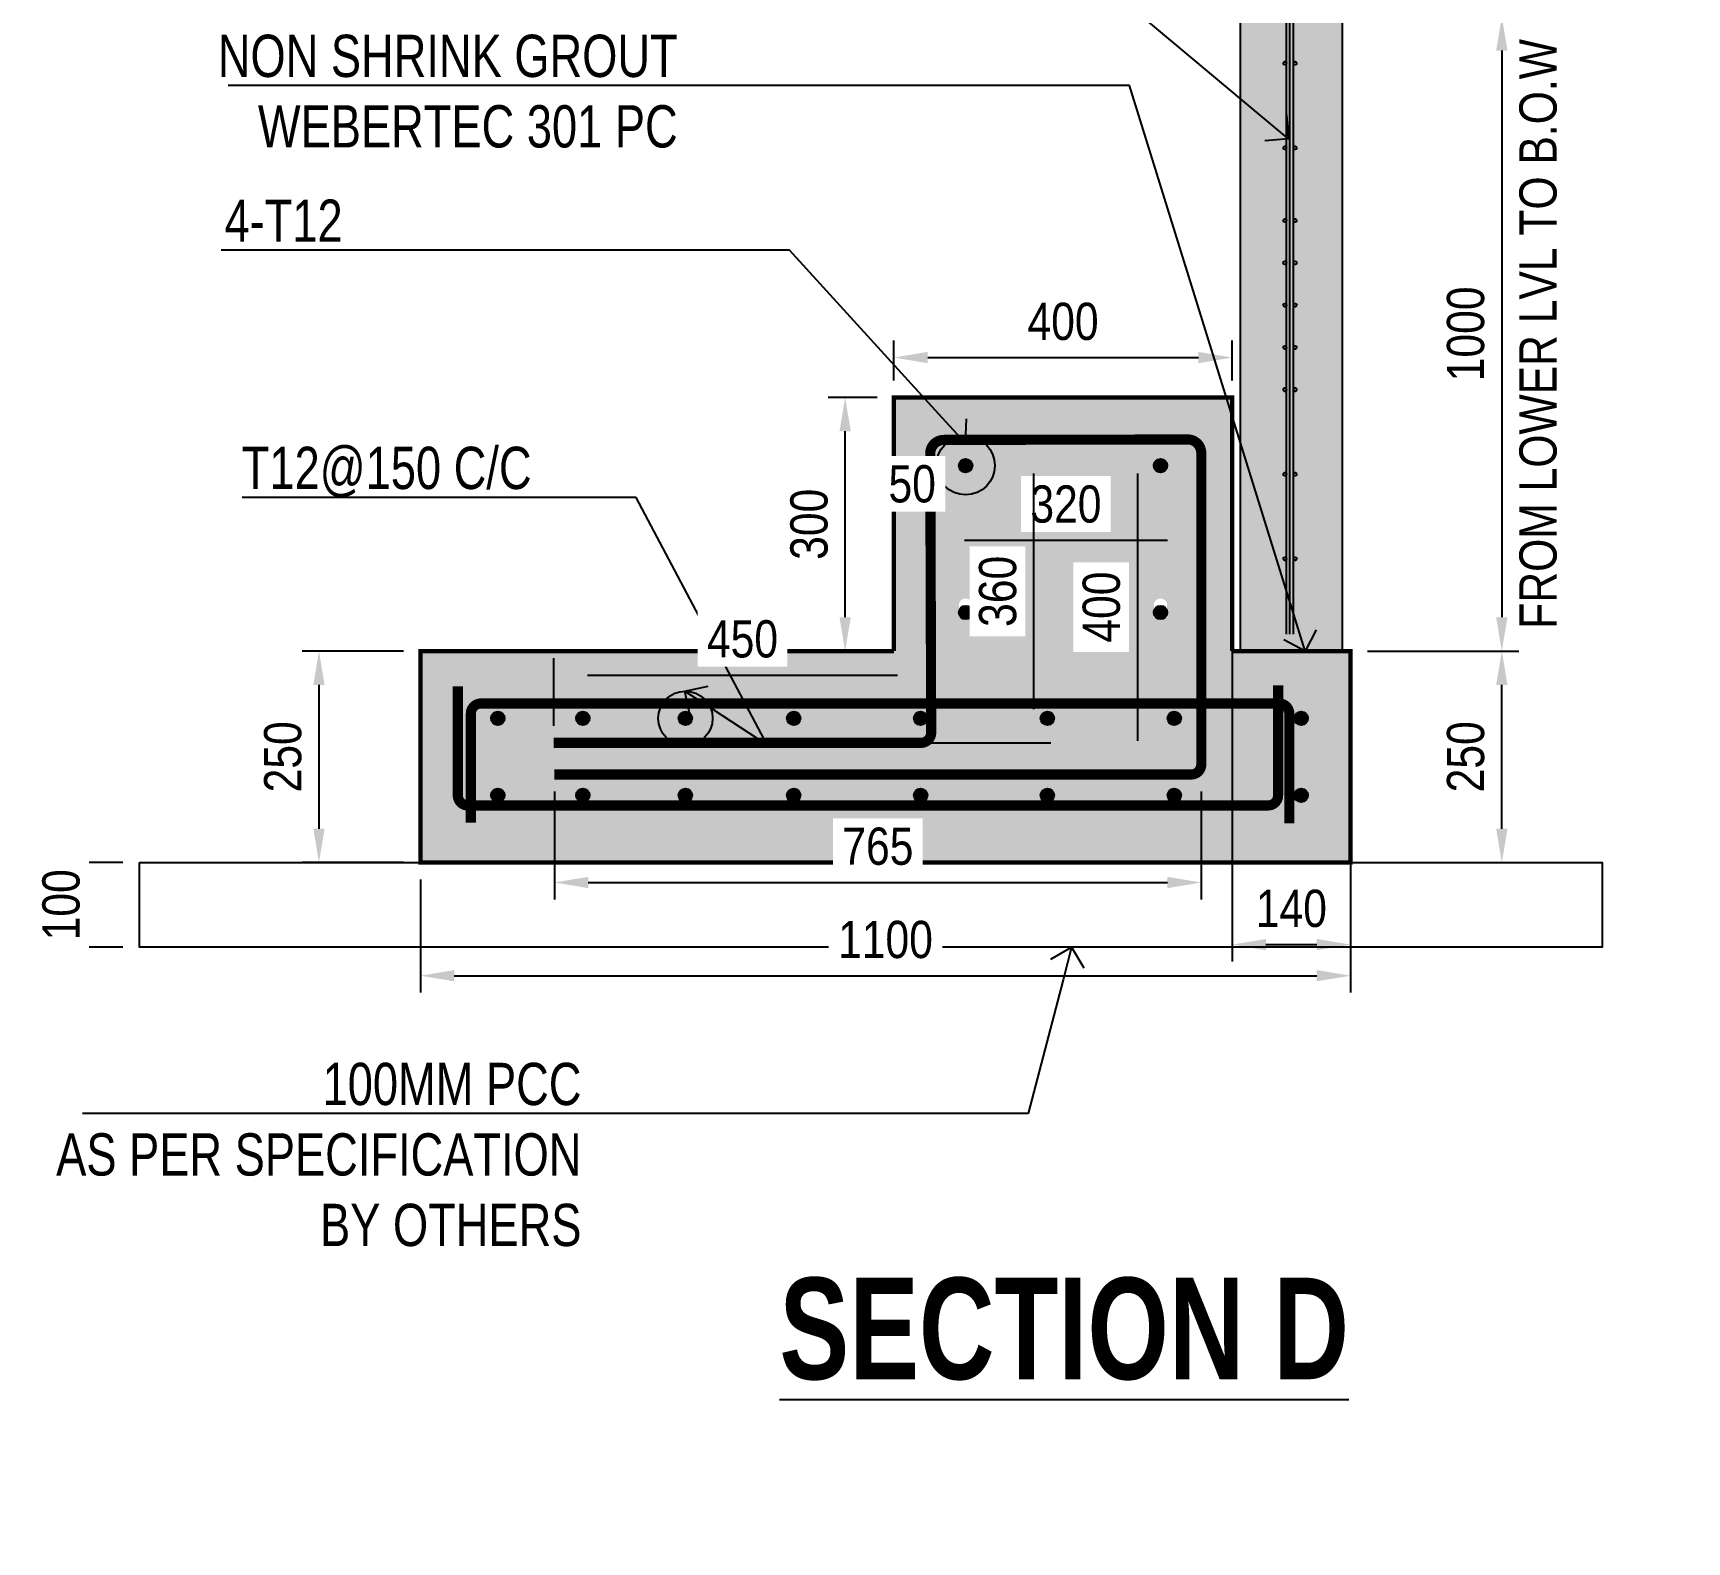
# Model space of a CAD drawing. Header units: centimetres. Extents: x -6122352 to 4157695, y -1694241 to 1947892.
# Drawn here: x 2998467 to 3000422, y -712723 to -710939 of the extents above; entities that cross this region are included whole.
import ezdxf
from ezdxf import colors
from ezdxf.entities.mleader import LeaderData, LeaderLine
from ezdxf.math import Vec2, Vec3

# ---------------------------------------------------------------- set-up
doc = ezdxf.new("R2010")
doc.units = ezdxf.units.CM
doc.header["$MEASUREMENT"] = 0
doc.header["$PDMODE"] = 66
doc.header["$PDSIZE"] = 100
doc.layers.add('00-MI-DIM', color=7, linetype='Continuous')
doc.layers.add('SECTION', color=130, linetype='Continuous')
doc.styles.add('AR_TXT_1', font='swissc.ttf')
doc.styles.add('JWC 2.5MM', font='GOTHIC.TTF', dxfattribs={"width": 0.8, "height": 2.5})
doc.styles.add('JWC STD', font='swissc.ttf', dxfattribs={"width": 0.9})
doc.dimstyles.new('JWC Swis', dxfattribs={"dimscale": 25, "dimtxt": 2.2, "dimasz": 2, "dimexe": 1, "dimexo": 1, "dimgap": 1, "dimtad": 1, "dimdec": 0, "dimzin": 0, "dimdsep": 46, "dimtxsty": 'AR_TXT_1', "dimcen": 0, "dimclrd": 1, "dimclre": 1, "dimclrt": 7, "dimadec": 0, "dimazin": 0, "dimtfac": 1, "dimtdec": 0, "dimtix": 1, "dimtofl": 0, "dimtmove": 0, "dimatfit": 3, "dimfxl": 1, "dimtfill": 1, "dimtfillclr": 256, "dimtolj": 1, "dimtzin": 0, "dimlwd": -1, "dimlwe": -1, "dimarcsym": 0})

# ---------------------------------------------------------------- blocks, each defined once
blk = doc.blocks.new('_Open90')
at = {"color": 0, "linetype": 'ByBlock', "lineweight": -2}
for p, q in [((-0.5, 0.5), (0, 0)), ((0, 0), (-1, 0)), ((0, 0), (-0.5, -0.5))]:
    blk.add_line(p, q, dxfattribs=at)
blk = doc.blocks.new('*D1794')
at = {"layer": '00-MI-DIM', "color": 1, "transparency": 16777216}
for p, q in [((3000044.6, -711669.6), (3000223.5, -711669.6)), ((3000203.5, -711879.6), (3000203.5, -711709.6)), ((3000044.6, -711919.6), (3000223.5, -711919.6))]:
    blk.add_line(p, q, dxfattribs=at)
for points in [[(3000196.8, -711709.6), (3000210.2, -711709.6), (3000203.5, -711669.6)], [(3000196.8, -711879.6), (3000210.2, -711879.6), (3000203.5, -711919.6)]]:
    blk.add_solid(points, dxfattribs=at)
at = {"layer": 'Defpoints', "color": 0, "transparency": 16777216}
for p in [(3000024.6, -711669.6), (3000203.5, -711669.6), (3000024.6, -711919.6)]:
    blk.add_point(p, dxfattribs=at)
at = {"layer": '00-MI-DIM', "color": 7, "transparency": 16777216, "insert": (3000160.9, -711794.6), "char_height": 44, "attachment_point": 5, "rotation": 90, "style": 'AR_TXT_1', "bg_fill": 3, "box_fill_scale": 1.25, "bg_fill_color": 256, "bg_fill_true_color": 13158600, "bg_fill_transparency": 0}
blk.add_mtext('\\A1;250', dxfattribs=at)
blk = doc.blocks.new('*D1800')
at = {"layer": '00-MI-DIM', "color": 1, "ltscale": 20, "transparency": 16777216}
for p, q in [((2998924.6, -711939.6), (2998924.6, -712073.5)), ((3000024.6, -711939.6), (3000024.6, -712073.5)), ((2998964.6, -712053.5), (2999984.6, -712053.5))]:
    blk.add_line(p, q, dxfattribs=at)
for points in [[(2998964.6, -712046.8), (2998964.6, -712060.1), (2998924.6, -712053.5)], [(2999984.6, -712046.8), (2999984.6, -712060.1), (3000024.6, -712053.5)]]:
    blk.add_solid(points, dxfattribs=at)
at = {"layer": 'Defpoints', "color": 0, "ltscale": 20, "transparency": 16777216}
for p in [(2998924.6, -711919.6), (3000024.6, -711919.6), (3000024.6, -712053.5)]:
    blk.add_point(p, dxfattribs=at)
at = {"layer": '00-MI-DIM', "color": 7, "ltscale": 20, "transparency": 16777216, "insert": (2999474.6, -712010.9), "char_height": 44, "attachment_point": 5, "style": 'AR_TXT_1', "bg_fill": 3, "box_fill_scale": 1.25, "bg_fill_color": 256, "bg_fill_true_color": 13158600, "bg_fill_transparency": 0}
blk.add_mtext('\\A1;1100', dxfattribs=at)
blk = doc.blocks.new('*D1806')
at = {"layer": '00-MI-DIM', "color": 1, "ltscale": 20, "transparency": 16777216}
for p, q in [((2998904.6, -711669.6), (2998784.6, -711669.6)), ((2998804.6, -711709.6), (2998804.6, -711879.6)), ((2998904.6, -711919.6), (2998784.6, -711919.6))]:
    blk.add_line(p, q, dxfattribs=at)
for points in [[(2998798, -711709.6), (2998811.3, -711709.6), (2998804.6, -711669.6)], [(2998798, -711879.6), (2998811.3, -711879.6), (2998804.6, -711919.6)]]:
    blk.add_solid(points, dxfattribs=at)
at = {"layer": 'Defpoints', "color": 0, "ltscale": 20, "transparency": 16777216}
for p in [(2998924.6, -711669.6), (2998804.6, -711919.6), (2998924.6, -711919.6)]:
    blk.add_point(p, dxfattribs=at)
at = {"layer": '00-MI-DIM', "color": 7, "ltscale": 20, "transparency": 16777216, "insert": (2998762, -711794.6), "char_height": 44, "attachment_point": 5, "rotation": 90, "style": 'AR_TXT_1', "bg_fill": 3, "box_fill_scale": 1.25, "bg_fill_color": 256, "bg_fill_true_color": 13158600, "bg_fill_transparency": 0}
blk.add_mtext('\\A1;250', dxfattribs=at)
blk = doc.blocks.new('*D1812')
at = {"layer": '00-MI-DIM', "color": 1, "ltscale": 20, "transparency": 16777216}
for p, q in [((2999884.6, -711389.6), (2999884.6, -712036.7)), ((3000024.6, -711689.6), (3000024.6, -712036.7)), ((2999924.6, -712016.7), (2999984.6, -712016.7))]:
    blk.add_line(p, q, dxfattribs=at)
for points in [[(2999924.6, -712010), (2999924.6, -712023.4), (2999884.6, -712016.7)], [(2999984.6, -712010), (2999984.6, -712023.4), (3000024.6, -712016.7)]]:
    blk.add_solid(points, dxfattribs=at)
at = {"layer": 'Defpoints', "color": 0, "ltscale": 20, "transparency": 16777216}
for p in [(2999884.6, -711369.6), (3000024.6, -711669.6), (3000024.6, -712016.7)]:
    blk.add_point(p, dxfattribs=at)
at = {"layer": '00-MI-DIM', "color": 7, "ltscale": 20, "transparency": 16777216, "insert": (2999954.6, -711974.1), "char_height": 44, "attachment_point": 5, "style": 'AR_TXT_1', "bg_fill": 3, "box_fill_scale": 1.25, "bg_fill_color": 256, "bg_fill_true_color": 13158600, "bg_fill_transparency": 0}
blk.add_mtext('\\A1;140', dxfattribs=at)
blk = doc.blocks.new('*D1824')
at = {"layer": '00-MI-DIM', "color": 1, "ltscale": 20, "transparency": 16777216}
for p, q in [((2998572.5, -711919.6), (2998522.4, -711919.6)), ((2998572.5, -712019.7), (2998522.4, -712019.7))]:
    blk.add_line(p, q, dxfattribs=at)
at = {"layer": 'Defpoints', "color": 0, "ltscale": 20, "transparency": 16777216}
for p in [(2998542.4, -711919.6), (2998592.5, -711919.6), (2998592.5, -712019.7)]:
    blk.add_point(p, dxfattribs=at)
at = {"layer": '00-MI-DIM', "color": 7, "ltscale": 20, "transparency": 16777216, "insert": (2998499.8, -711969.6), "char_height": 44, "attachment_point": 5, "rotation": 90, "style": 'AR_TXT_1', "bg_fill": 3, "box_fill_scale": 1.25, "bg_fill_color": 256, "bg_fill_true_color": 13158600, "bg_fill_transparency": 0}
blk.add_mtext('\\A1;100', dxfattribs=at)
blk = doc.blocks.new('*D1848')
at = {"layer": '00-MI-DIM', "color": 1, "ltscale": 20, "transparency": 16777216}
for p, q in [((2999083.1, -711835.5), (2999083.1, -711963.2)), ((2999848.1, -711835.5), (2999848.1, -711963.2)), ((2999123.1, -711943.2), (2999808.1, -711943.2))]:
    blk.add_line(p, q, dxfattribs=at)
for points in [[(2999123.1, -711936.6), (2999123.1, -711949.9), (2999083.1, -711943.2)], [(2999808.1, -711936.6), (2999808.1, -711949.9), (2999848.1, -711943.2)]]:
    blk.add_solid(points, dxfattribs=at)
at = {"layer": 'Defpoints', "color": 0, "ltscale": 20, "transparency": 16777216}
for p in [(2999083.1, -711815.5), (2999848.1, -711815.5), (2999848.1, -711943.2)]:
    blk.add_point(p, dxfattribs=at)
at = {"layer": '00-MI-DIM', "color": 7, "ltscale": 20, "transparency": 16777216, "insert": (2999465.6, -711900.6), "char_height": 44, "attachment_point": 5, "style": 'AR_TXT_1', "bg_fill": 3, "box_fill_scale": 1.25, "bg_fill_color": 256, "bg_fill_true_color": 13158600, "bg_fill_transparency": 0}
blk.add_mtext('\\A1;765', dxfattribs=at)
blk = doc.blocks.new('*D1854')
at = {"layer": '00-MI-DIM', "color": 1, "ltscale": 20, "transparency": 16777216}
for p, q in [((2999082.3, -711758.1), (2999082.3, -711678)), ((2999528.7, -711756.6), (2999528.7, -711678)), ((2999122.3, -711698), (2999488.7, -711698))]:
    blk.add_line(p, q, dxfattribs=at)
for points in [[(2999122.3, -711691.3), (2999122.3, -711704.6), (2999082.3, -711698)], [(2999488.7, -711691.3), (2999488.7, -711704.6), (2999528.7, -711698)]]:
    blk.add_solid(points, dxfattribs=at)
at = {"layer": 'Defpoints', "color": 0, "ltscale": 20, "transparency": 16777216}
for p in [(2999528.7, -711698), (2999082.3, -711778.1), (2999528.7, -711776.6)]:
    blk.add_point(p, dxfattribs=at)
at = {"layer": '00-MI-DIM', "color": 7, "ltscale": 20, "transparency": 16777216, "insert": (2999305.5, -711655.4), "char_height": 44, "attachment_point": 5, "style": 'AR_TXT_1', "bg_fill": 3, "box_fill_scale": 1.25, "bg_fill_color": 256, "bg_fill_true_color": 13158600, "bg_fill_transparency": 0}
blk.add_mtext('\\A1;450', dxfattribs=at)
blk = doc.blocks.new('*D1860')
at = {"layer": '00-MI-DIM', "color": 1, "ltscale": 20, "transparency": 16777216}
for p, q in [((2999758.1, -711419.4), (2999752.6, -711419.4)), ((2999772.6, -711459.4), (2999772.6, -711775.5)), ((2999758.1, -711815.5), (2999752.6, -711815.5))]:
    blk.add_line(p, q, dxfattribs=at)
for points in [[(2999766, -711459.4), (2999779.3, -711459.4), (2999772.6, -711419.4)], [(2999766, -711775.5), (2999779.3, -711775.5), (2999772.6, -711815.5)]]:
    blk.add_solid(points, dxfattribs=at)
at = {"layer": 'Defpoints', "color": 0, "ltscale": 20, "transparency": 16777216}
for p in [(2999778.1, -711419.4), (2999772.6, -711815.5), (2999778.1, -711815.5)]:
    blk.add_point(p, dxfattribs=at)
at = {"layer": '00-MI-DIM', "color": 7, "ltscale": 20, "transparency": 16777216, "insert": (2999730.1, -711617.5), "char_height": 44, "attachment_point": 5, "rotation": 90, "style": 'AR_TXT_1', "bg_fill": 3, "box_fill_scale": 1.25, "bg_fill_color": 256, "bg_fill_true_color": 13158600, "bg_fill_transparency": 0}
blk.add_mtext('\\A1;400', dxfattribs=at)
blk = doc.blocks.new('*D1866')
at = {"layer": '00-MI-DIM', "color": 1, "ltscale": 20, "transparency": 16777216}
for p, q in [((2999567.9, -711538.5), (2999808.1, -711538.5)), ((2999527.9, -711556.6), (2999527.9, -711558.5)), ((2999848.1, -711556.6), (2999848.1, -711558.5))]:
    blk.add_line(p, q, dxfattribs=at)
for points in [[(2999567.9, -711531.9), (2999567.9, -711545.2), (2999527.9, -711538.5)], [(2999808.1, -711531.9), (2999808.1, -711545.2), (2999848.1, -711538.5)]]:
    blk.add_solid(points, dxfattribs=at)
at = {"layer": 'Defpoints', "color": 0, "ltscale": 20, "transparency": 16777216}
for p in [(2999527.9, -711536.6), (2999848.1, -711536.6), (2999848.1, -711538.5)]:
    blk.add_point(p, dxfattribs=at)
at = {"layer": '00-MI-DIM', "color": 7, "ltscale": 20, "transparency": 16777216, "insert": (2999688, -711495.9), "char_height": 44, "attachment_point": 5, "style": 'AR_TXT_1', "bg_fill": 3, "box_fill_scale": 1.25, "bg_fill_color": 256, "bg_fill_true_color": 13158600, "bg_fill_transparency": 0}
blk.add_mtext('\\A1;320', dxfattribs=at)
blk = doc.blocks.new('*D1872')
at = {"layer": '00-MI-DIM', "color": 1, "ltscale": 20, "transparency": 16777216}
for p, q in [((2999605.9, -711419.7), (2999670.1, -711419.7)), ((2999650.1, -711738.1), (2999650.1, -711459.7)), ((2999499.3, -711778.1), (2999670.1, -711778.1))]:
    blk.add_line(p, q, dxfattribs=at)
for points in [[(2999643.4, -711459.7), (2999656.8, -711459.7), (2999650.1, -711419.7)], [(2999643.4, -711738.1), (2999656.8, -711738.1), (2999650.1, -711778.1)]]:
    blk.add_solid(points, dxfattribs=at)
at = {"layer": 'Defpoints', "color": 0, "ltscale": 20, "transparency": 16777216}
for p in [(2999585.9, -711419.7), (2999650.1, -711419.7), (2999479.3, -711778.1)]:
    blk.add_point(p, dxfattribs=at)
at = {"layer": '00-MI-DIM', "color": 7, "ltscale": 20, "transparency": 16777216, "insert": (2999607.5, -711598.9), "char_height": 44, "attachment_point": 5, "rotation": 90, "style": 'AR_TXT_1', "bg_fill": 3, "box_fill_scale": 1.25, "bg_fill_color": 256, "bg_fill_true_color": 13158600, "bg_fill_transparency": 0}
blk.add_mtext('\\A1;360', dxfattribs=at)
blk = doc.blocks.new('*D1716')
at = {"layer": '00-MI-DIM', "color": 1, "ltscale": 20, "transparency": 16777216}
for p, q in [((2999484.6, -711530.4), (2999484.6, -711534.5)), ((2999527.8, -711530.3), (2999527.8, -711534.5))]:
    blk.add_line(p, q, dxfattribs=at)
at = {"layer": 'Defpoints', "color": 0, "ltscale": 20, "transparency": 16777216}
blk.add_point((2999527.8, -711514.5), dxfattribs=at)
at = {"layer": '00-MI-DIM', "color": 7, "ltscale": 20, "transparency": 16777216, "insert": (2999506.2, -711472), "char_height": 44, "attachment_point": 5, "style": 'AR_TXT_1', "bg_fill": 3, "box_fill_scale": 1.25, "bg_fill_color": 256, "bg_fill_true_color": 13158600, "bg_fill_transparency": 0}
blk.add_mtext('\\A1;50', dxfattribs=at)
at = {"layer": 'Defpoints', "color": 0, "ltscale": 20, "transparency": 16777216}
for p in [(2999484.6, -711510.4), (2999527.8, -711510.3)]:
    blk.add_point(p, dxfattribs=at)
blk = doc.blocks.new('*D1728')
at = {"layer": '00-MI-DIM', "color": 1, "ltscale": 20, "transparency": 16777216}
for p, q in [((2999464.6, -711369.6), (2999406.9, -711369.6)), ((2999426.9, -711629.6), (2999426.9, -711409.6)), ((2999464.6, -711669.6), (2999406.9, -711669.6))]:
    blk.add_line(p, q, dxfattribs=at)
for points in [[(2999420.2, -711409.6), (2999433.6, -711409.6), (2999426.9, -711369.6)], [(2999420.2, -711629.6), (2999433.6, -711629.6), (2999426.9, -711669.6)]]:
    blk.add_solid(points, dxfattribs=at)
at = {"layer": 'Defpoints', "color": 0, "ltscale": 20, "transparency": 16777216}
for p in [(2999426.9, -711369.6), (2999484.6, -711369.6), (2999484.6, -711669.6)]:
    blk.add_point(p, dxfattribs=at)
at = {"layer": '00-MI-DIM', "color": 7, "ltscale": 20, "transparency": 16777216, "insert": (2999384.4, -711519.6), "char_height": 44, "attachment_point": 5, "rotation": 90, "style": 'AR_TXT_1', "bg_fill": 3, "box_fill_scale": 1.25, "bg_fill_color": 256, "bg_fill_true_color": 13158600, "bg_fill_transparency": 0}
blk.add_mtext('\\A1;300', dxfattribs=at)
blk = doc.blocks.new('*D1734')
at = {"layer": '00-MI-DIM', "color": 1, "ltscale": 20, "transparency": 16777216}
for p, q in [((2999484.6, -711349.6), (2999484.6, -711302.4)), ((2999884.6, -711349.6), (2999884.6, -711302.4)), ((2999524.6, -711322.4), (2999844.6, -711322.4))]:
    blk.add_line(p, q, dxfattribs=at)
for points in [[(2999524.6, -711315.7), (2999524.6, -711329.1), (2999484.6, -711322.4)], [(2999844.6, -711315.7), (2999844.6, -711329.1), (2999884.6, -711322.4)]]:
    blk.add_solid(points, dxfattribs=at)
at = {"layer": 'Defpoints', "color": 0, "ltscale": 20, "transparency": 16777216}
for p in [(2999884.6, -711322.4), (2999484.6, -711369.6), (2999884.6, -711369.6)]:
    blk.add_point(p, dxfattribs=at)
at = {"layer": '00-MI-DIM', "color": 7, "ltscale": 20, "transparency": 16777216, "insert": (2999684.6, -711279.9), "char_height": 44, "attachment_point": 5, "style": 'AR_TXT_1', "bg_fill": 3, "box_fill_scale": 1.25, "bg_fill_color": 256, "bg_fill_true_color": 13158600, "bg_fill_transparency": 0}
blk.add_mtext('\\A1;400', dxfattribs=at)
blk = doc.blocks.new('*D1656')
at = {"layer": '00-MI-DIM', "color": 1, "ltscale": 20, "transparency": 16777216}
for p, q in [((3000377.5, -710919.3), (3000183.5, -710919.3)), ((3000203.5, -710959.3), (3000203.5, -711629.6)), ((3000044.6, -711669.6), (3000223.5, -711669.6))]:
    blk.add_line(p, q, dxfattribs=at)
for points in [[(3000196.8, -710959.3), (3000210.2, -710959.3), (3000203.5, -710919.3)], [(3000196.8, -711629.6), (3000210.2, -711629.6), (3000203.5, -711669.6)]]:
    blk.add_solid(points, dxfattribs=at)
at = {"layer": 'Defpoints', "color": 0, "ltscale": 20, "transparency": 16777216}
for p in [(3000397.5, -710919.3), (3000024.6, -711669.6), (3000203.5, -711669.6)]:
    blk.add_point(p, dxfattribs=at)
at = {"layer": '00-MI-DIM', "color": 7, "ltscale": 20, "transparency": 16777216, "insert": (3000160.9, -711294.4), "char_height": 44, "attachment_point": 5, "rotation": 90, "style": 'AR_TXT_1', "bg_fill": 3, "box_fill_scale": 1.25, "bg_fill_color": 256, "bg_fill_true_color": 13158600, "bg_fill_transparency": 0}
blk.add_mtext('\\A1;1000', dxfattribs=at)
at = {"layer": '00-MI-DIM', "color": 7, "ltscale": 20, "transparency": 16777216, "insert": (3000246.6, -711294.4), "char_height": 44, "attachment_point": 5, "rotation": 90, "style": 'AR_TXT_1', "bg_fill": 3, "box_fill_scale": 1.25, "bg_fill_color": 256, "bg_fill_true_color": 13158600, "bg_fill_transparency": 0}
blk.add_mtext('\\A1;FROM LOWER LVL TO B.O.W', dxfattribs=at)

msp = doc.modelspace()

# ---------------------------------------------------------------- hatches: boundary and pattern name
at = {"ltscale": 20}
h = msp.add_hatch(dxfattribs=at)
h.set_pattern_fill('AR-CONC', color=0, scale=10)
h.set_pattern_definition([(50, (-6611461.967, -3539665.456), (71.72601826, -6.2752135), [7.5, -82.5]), (355, (-6611461.97, -3539665.46), (-13.87513336, 75.21921337), [6, -66]), (100.45144446, (-6611455.99, -3539665.98), (57.85088467, 68.9439991), [6.3740192, -70.1142112]), (46.1842, (-6611461.97, -3539645.46), (106.7241331, -16.5519281), [11.25, -123.75]), (96.6356355, (-6611453.07, -3539646.84), (93.4661946, 97.4118601), [9.5610342, -105.171376]), (351.184164, (-6611461.97, -3539645.46), (93.4661945, 97.41186), [9, -99.0000001]), (21, (-6611451.967, -3539650.456), (59.6907052, -40.26188907), [7.5, -82.5]), (326, (-6611451.97, -3539650.46), (24.3315332, 72.5150045), [6, -66]), (71.45144474, (-6611446.99, -3539653.81), (84.02223767, 32.2531153), [6.374019, -70.1142112]), (37.5, (-6611461.967, -3539665.456), (1.21598553, 33.28938538), [0, -65.2, 0, -67, 0, -66.25]), (7.5, (-6611461.967, -3539665.456), (26.30695374, 39.44117119), [0, -38.2, 0, -63.7, 0, -25.25]), (327.5, (-6611484.267, -3539665.456), (53.38224362, -2.25548717), [0, -25, 0, -78, 0, -103.5]), (317.5, (-6611494.267, -3539665.456), (58.31861693, 10.01049823), [0, -32.5, 0, -51.8, 0, -73.5])])
h.paths.add_polyline_path([(3000014.57521, -710063.56284), (2999894.57521, -710063.56284), (2999894.57521, -711883.56284), (3000014.57521, -711883.56284)])
h.paths.add_polyline_path([(2999974.57521, -710163.56284), (2999974.57521, -710563.56284), (2999934.57521, -710563.56284), (2999934.57521, -710163.56284)], flags=16)
at = {"layer": 'SECTION', "ltscale": 20, "transparency": 33554592}
h = msp.add_hatch(dxfattribs=at)
h.set_pattern_fill('AR-CONC', color=8, scale=3)
h.set_pattern_definition([(50, (-6609729.118, -3539451.456), (21.517805478, -1.88256405), [2.25, -24.75]), (355, (-6609729.118, -3539451.456), (-4.16254001, 22.56576401), [1.8, -19.8]), (100.45144446, (-6609727.325, -3539451.613), (17.3552654, 20.68319973), [1.91220576, -21.03426336]), (46.1842, (-6609729.118, -3539445.456), (32.01723992, -4.965578424), [3.375, -37.125]), (96.6356355, (-6609726.45, -3539445.87), (28.03985837, 29.22355802), [2.86831026, -31.5514128]), (351.184164, (-6609729.118, -3539445.456), (28.03985835, 29.22355801), [2.7, -29.70000003]), (21, (-6609726.118, -3539446.956), (17.907211564, -12.07856672), [2.25, -24.75]), (326, (-6609726.118, -3539446.956), (7.29945996, 21.75450135), [1.8, -19.8]), (71.45144474, (-6609724.626, -3539447.963), (25.2066713, 9.675934584), [1.9122057, -21.03426336]), (37.5, (-6609729.118, -3539451.4564), (0.3647956595, 9.986815615), [0, -19.56, 0, -20.1, 0, -19.875]), (7.5, (-6609729.118, -3539451.456), (7.892086123, 11.832351356), [0, -11.46, 0, -19.11, 0, -7.575]), (327.5, (-6609735.808, -3539451.4564), (16.014673085, -0.676646152), [0, -7.5, 0, -23.4, 0, -31.05]), (317.5, (-6609738.808, -3539451.456), (17.49558508, 3.00314947), [0, -9.75, 0, -15.54, 0, -22.05])])
h.paths.add_polyline_path([(2999528.717, -711431.26534), (2999528.717, -711669.56284), (2999848.06263, -711669.56284), (2999848.06263, -711431.26534)], flags=17)
h.paths.add_polyline_path([(2999561.36928, -711450.18991, -1), (2999577.36928, -711450.18991, -1)], flags=16)
h.paths.add_polyline_path([(2999791.84162, -711450.18991, -1), (2999807.84162, -711450.18991, -1)], flags=16)
h.paths.add_polyline_path([(2999577.36928, -711615.31634, -1), (2999561.36928, -711615.31634, -1)], flags=16)
h.paths.add_polyline_path([(2999807.84162, -711615.31634, -1), (2999791.84162, -711615.31634, -1)], flags=16)
h.paths.add_polyline_path([(2999528.717, -711669.56284), (2999528.717, -711731.52116), (2999848.06263, -711731.52116), (2999848.06263, -711669.56284)], flags=17)
h.paths.add_polyline_path([(2998984.30018, -711731.52116), (2998984.30018, -711857.60453), (2999952.15764, -711857.60453), (2999952.15764, -711731.52116)], flags=17)
h.paths.add_polyline_path([(2999508.12701, -711749.03783, -1), (2999524.12701, -711749.03783, -1)], flags=16)
h.paths.add_polyline_path([(2999658.12701, -711749.03783, -1), (2999674.12701, -711749.03783, -1)], flags=16)
h.paths.add_polyline_path([(2999524.12701, -711840.08786, -1), (2999508.12701, -711840.08786, -1)], flags=16)
h.paths.add_polyline_path([(2999674.12701, -711840.08786, -1), (2999658.12701, -711840.08786, -1)], flags=16)
h.paths.add_polyline_path([(2999358.12701, -711749.03783, -1), (2999374.12701, -711749.03783, -1)], flags=16)
h.paths.add_polyline_path([(2999824.12701, -711749.03783, -1), (2999808.12701, -711749.03783, -1)], flags=16)
h.paths.add_polyline_path([(2999374.12701, -711840.08786, -1), (2999358.12701, -711840.08786, -1)], flags=16)
h.paths.add_polyline_path([(2999824.12701, -711840.08786, -1), (2999808.12701, -711840.08786, -1)], flags=16)
h.paths.add_polyline_path([(2999229.99038, -711749.03783, -1), (2999245.99038, -711749.03783, -1)], flags=16)
h.paths.add_polyline_path([(2999245.99038, -711840.08786, -1), (2999229.99038, -711840.08786, -1)], flags=16)
h.paths.add_polyline_path([(2999108.66754, -711749.03783, -1), (2999124.66754, -711749.03783, -1)], flags=16)
h.paths.add_polyline_path([(2999108.66754, -711840.08786, -1), (2999124.66754, -711840.08786, -1)], flags=16)
h.paths.add_polyline_path([(2999008.12701, -711749.03783, -1), (2999024.12701, -711749.03783, -1)], flags=16)
h.paths.add_polyline_path([(2999008.12701, -711840.08786, -1), (2999024.12701, -711840.08786, -1)], flags=16)
h.paths.add_polyline_path([(2999528.717, -711731.52116), (2999528.717, -711669.56284), (2999484.60545, -711669.56284), (2998924.60545, -711669.56284), (2998924.60545, -711919.56284), (3000024.60545, -711919.56284), (3000024.60545, -711669.56284), (2999848.06263, -711669.56284), (2999848.06263, -711731.52116), (2999952.15764, -711731.52116), (2999952.15764, -711857.60453), (2998984.30018, -711857.60453), (2998984.30018, -711731.52116)])
h.paths.add_polyline_path([(2999974.12701, -711749.03783, -1), (2999958.12701, -711749.03783, -1)], flags=16)
h.paths.add_polyline_path([(2999974.12701, -711840.08786, -1), (2999958.12701, -711840.08786, -1)], flags=16)
h.paths.add_polyline_path([(2999848.06263, -711431.26534), (2999848.06263, -711669.56284), (2999884.60545, -711669.56284), (2999884.60545, -711369.56284), (2999484.60545, -711369.56284), (2999484.60545, -711669.56284), (2999528.717, -711669.56284), (2999528.717, -711431.26534)])
at = {"layer": 'SECTION'}
h = msp.add_hatch(color=2, dxfattribs=at)
h.dxf.hatch_style = 1
h.paths.add_polyline_path([(2999561.36928, -711450.18991, 1), (2999577.36928, -711450.18991, 1)])
h = msp.add_hatch(color=2, dxfattribs=at)
h.dxf.hatch_style = 1
h.paths.add_polyline_path([(2999791.84162, -711450.18991, 1), (2999807.84162, -711450.18991, 1)])
h = msp.add_hatch(color=2, dxfattribs=at)
h.dxf.hatch_style = 1
h.paths.add_polyline_path([(2999561.36928, -711623.97288, 1), (2999577.36928, -711623.97288, 1)])
h = msp.add_hatch(color=2, dxfattribs=at)
h.dxf.hatch_style = 1
h.paths.add_polyline_path([(2999791.84162, -711623.97288, 1), (2999807.84162, -711623.97288, 1)])
h = msp.add_hatch(color=2, dxfattribs=at)
h.dxf.hatch_style = 1
h.paths.add_polyline_path([(2999008.12701, -711749.03783, 1), (2999024.12701, -711749.03783, 1)])
h = msp.add_hatch(color=2, dxfattribs=at)
h.dxf.hatch_style = 1
h.paths.add_polyline_path([(2999108.66754, -711749.03783, 1), (2999124.66754, -711749.03783, 1)])
h = msp.add_hatch(color=2, dxfattribs=at)
h.dxf.hatch_style = 1
h.paths.add_polyline_path([(2999229.99038, -711749.03783, 1), (2999245.99038, -711749.03783, 1)])
h = msp.add_hatch(color=2, dxfattribs=at)
h.dxf.hatch_style = 1
h.paths.add_polyline_path([(2999358.12701, -711749.03783, 1), (2999374.12701, -711749.03783, 1)])
h = msp.add_hatch(color=2, dxfattribs=at)
h.dxf.hatch_style = 1
h.paths.add_polyline_path([(2999508.12701, -711749.03783, 1), (2999524.12701, -711749.03783, 1)])
h = msp.add_hatch(color=2, dxfattribs=at)
h.dxf.hatch_style = 1
h.paths.add_polyline_path([(2999658.12701, -711749.03783, 1), (2999674.12701, -711749.03783, 1)])
h = msp.add_hatch(color=2, dxfattribs=at)
h.dxf.hatch_style = 1
h.paths.add_polyline_path([(2999808.12701, -711749.03783, 1), (2999824.12701, -711749.03783, 1)])
h = msp.add_hatch(color=2, dxfattribs=at)
h.dxf.hatch_style = 1
h.paths.add_polyline_path([(2999958.12701, -711749.03783, 1), (2999974.12701, -711749.03783, 1)])
h = msp.add_hatch(color=2, dxfattribs=at)
h.dxf.hatch_style = 1
h.paths.add_polyline_path([(2999024.12701, -711840.08786, 1), (2999008.12701, -711840.08786, 1)])
h = msp.add_hatch(color=2, dxfattribs=at)
h.dxf.hatch_style = 1
h.paths.add_polyline_path([(2999124.66754, -711840.08786, 1), (2999108.66754, -711840.08786, 1)])
h = msp.add_hatch(color=2, dxfattribs=at)
h.dxf.hatch_style = 1
h.paths.add_polyline_path([(2999245.99038, -711840.08786, 1), (2999229.99038, -711840.08786, 1)])
h = msp.add_hatch(color=2, dxfattribs=at)
h.dxf.hatch_style = 1
h.paths.add_polyline_path([(2999374.12701, -711840.08786, 1), (2999358.12701, -711840.08786, 1)])
h = msp.add_hatch(color=2, dxfattribs=at)
h.dxf.hatch_style = 1
h.paths.add_polyline_path([(2999524.12701, -711840.08786, 1), (2999508.12701, -711840.08786, 1)])
h = msp.add_hatch(color=2, dxfattribs=at)
h.dxf.hatch_style = 1
h.paths.add_polyline_path([(2999674.12701, -711840.08786, 1), (2999658.12701, -711840.08786, 1)])
h = msp.add_hatch(color=2, dxfattribs=at)
h.dxf.hatch_style = 1
h.paths.add_polyline_path([(2999824.12701, -711840.08786, 1), (2999808.12701, -711840.08786, 1)])
h = msp.add_hatch(color=2, dxfattribs=at)
h.dxf.hatch_style = 1
h.paths.add_polyline_path([(2999974.12701, -711840.08786, 1), (2999958.12701, -711840.08786, 1)])

# ---------------------------------------------------------------- linework, layer by layer
at = {"color": 11, "ltscale": 20, "true_color": 0xf27172}
for points in [[(2999948.96948, -711649.56284), (2999948.96948, -710563.56284)], [(2999948.96948, -711649.56284), (2999948.96948, -710563.56284)], [(2999952.96948, -711649.56284), (2999952.96948, -710563.56284)], [(2999952.96948, -711649.56284), (2999952.96948, -710563.56284)], [(2999956.96948, -711649.56284), (2999956.96948, -710563.56284)], [(2999956.96948, -711649.56284), (2999956.96948, -710563.56284)]]:
    msp.add_lwpolyline(points, dxfattribs=at)
at = {"color": 5, "ltscale": 20, "const_width": 12}
msp.add_lwpolyline([(2999082.33624, -711778.07135), (2999516.67644, -711778.07135, 0.4152021936), (2999528.67637, -711766.03086), (2999527.56225, -711435.84464, -0.4146966643), (2999543.53455, -711419.79068), (2999832.03503, -711419.29299, -0.4147189189), (2999848.06263, -711435.29296), (2999848.06263, -711803.54402, -0.4142135624), (2999836.06263, -711815.54402), (2999083.09005, -711815.54402)], format="xyb", dxfattribs=at)
at = {"color": 6, "ltscale": 20, "true_color": 0xeb00eb, "const_width": 12}
for points in [[(2998968.83849, -711711.10057), (2998968.83849, -711840.15089, 0.4142135624), (2998980.83849, -711852.15089), (2999926.93534, -711852.15089, 0.4142135624), (2999938.93534, -711840.15089), (2999938.93534, -711710.24533)], [(2998984.30018, -711872.57148), (2998984.30018, -711743.52116, -0.4142135624), (2998996.30018, -711731.52116), (2999940.15764, -711731.52116, -0.4142135624), (2999952.15764, -711743.52116), (2999952.15764, -711873.42671)]]:
    msp.add_lwpolyline(points, format="xyb", dxfattribs=at)
at = {"ltscale": 20}
msp.add_lwpolyline([(2998592.49952, -711919.56284), (3000322.03746, -711919.56284), (3000322.03746, -712019.68402), (2998592.49952, -712019.68402)], close=True, dxfattribs=at)
at = {"color": 11, "ltscale": 20, "true_color": 0xf27172}
for centre in [(2999946.96948, -710974.40465), (2999958.96948, -710974.40465), (2999946.96948, -711074.40465), (2999958.96948, -711074.40465), (2999946.96948, -711160.40465), (2999958.96948, -711160.40465), (2999946.96948, -711210.40465), (2999958.96948, -711210.40465), (2999946.96948, -711260.40465), (2999958.96948, -711260.40465), (2999946.96948, -711310.40465), (2999958.96948, -711310.40465), (2999946.96948, -711360.40465), (2999958.96948, -711360.40465), (2999946.96948, -711460.40465), (2999958.96948, -711460.40465), (2999946.96948, -711560.40465), (2999958.96948, -711560.40465)]:
    msp.add_circle(centre, 2, dxfattribs=at)
at = {"layer": 'SECTION', "color": 0, "ltscale": 20}
msp.add_lwpolyline([(2999894.57521, -710063.56284), (3000014.57521, -710063.56284), (3000014.57521, -711669.56284), (2999894.57521, -711669.56284)], close=True, dxfattribs=at)
at = {"layer": 'SECTION', "color": 38, "true_color": 0x612b05, "const_width": 5}
for points in [[(2999484.60545, -711669.56284), (2999484.60545, -711369.56284), (2999884.60545, -711369.56284), (2999884.60545, -711669.56284)], [(2999884.60545, -711669.56284), (3000024.60545, -711669.56284), (3000024.60545, -711919.56284), (2998924.60545, -711919.56284), (2998924.60545, -711669.56284), (2999484.60545, -711669.56284)]]:
    msp.add_lwpolyline(points, dxfattribs=at)
at = {"layer": 'SECTION', "color": 6, "ltscale": 20}
for centre, radius in [((2999569.36928, -711450.18991), 34.66339), ((2999237.99038, -711749.03783), 32.11171)]:
    msp.add_circle(centre, radius, dxfattribs=at)
at = {"layer": 'SECTION'}
for centre in [(2999569.36928, -711450.18991), (2999799.84162, -711450.18991), (2999569.36928, -711623.97288), (2999799.84162, -711623.97288), (2999016.12701, -711749.03783), (2999116.66754, -711749.03783), (2999237.99038, -711749.03783), (2999366.12701, -711749.03783), (2999516.12701, -711749.03783), (2999666.12701, -711749.03783), (2999816.12701, -711749.03783), (2999966.12701, -711749.03783), (2999016.12701, -711840.08786), (2999116.66754, -711840.08786), (2999237.99038, -711840.08786), (2999366.12701, -711840.08786), (2999516.12701, -711840.08786), (2999666.12701, -711840.08786), (2999816.12701, -711840.08786), (2999966.12701, -711840.08786)]:
    msp.add_circle(centre, 8, dxfattribs=at)

# ---------------------------------------------------------------- texts
at = {"layer": 'SECTION', "color": 0, "insert": (2999349.20761, -712410.67611), "char_height": 120, "attachment_point": 1, "style": 'JWC STD'}
msp.add_mtext_dynamic_manual_height_columns('{\\fSwis721 Cn BT|b1|i0|c0|p34;\\LSECTION D}', width=1995.6601303, gutter_width=10, heights=[0], dxfattribs=at)

# ---------------------------------------------------------------- leaders
at = {"layer": 'SECTION', "color": 0, "ltscale": 20}
ml = msp.add_multileader_mtext('Standard', dxfattribs=at)
ml.set_content('4mm GI mesh 2 layers - 50mm cover', style='JWC 2.5MM')
ml.set_leader_properties()
ml.set_arrow_properties(name='OPEN90')
ml.build(insert=Vec2(0, 0))
ml.multileader.update_dxf_attribs({"text_right_attachment_type": 6, "dogleg_length": 0.36, "arrow_head_size": 40, "scale": 20})
ctx = ml.context
ctx.base_point, ctx.scale, ctx.char_height, ctx.arrow_head_size, ctx.landing_gap_size, ctx.plane_origin = Vec3(2998516.00054, -710750.80984), 20, 50, 40, 1.8, Vec3(2999631.61482, -711388.95175)
ctx.right_attachment, ctx.text_align_type = 6, 2
notes = []
notes.append((ctx, [(1, (1, 1, 0), (2999614.95584, -710782.57395), (-1, 0), 121.86788, [(1, [(2999951.28539, -711063.60077)], 0, [])])]))
ctx.mtext.insert, ctx.mtext.alignment, ctx.mtext.flow_direction = Vec3(2999491.28796, -710719.04574), 3, 5
ml = msp.add_multileader_mtext('Standard', dxfattribs=at)
ml.set_content('NON SHRINK GROUT\\PWEBERTEC 301 PC', style='JWC 2.5MM')
ml.set_leader_properties()
ml.set_arrow_properties(name='OPEN90')
ml.build(insert=Vec2(0, 0))
ml.multileader.update_dxf_attribs({"text_right_attachment_type": 6, "dogleg_length": 0.36, "arrow_head_size": 40, "scale": 20})
ctx = ml.context
ctx.base_point, ctx.scale, ctx.char_height, ctx.arrow_head_size, ctx.landing_gap_size, ctx.plane_origin = Vec3(2998693.96174, -710966.22197), 20, 50, 40, 1.8, Vec3(2999970.84107, -711883.50763)
ctx.right_attachment, ctx.text_align_type = 6, 2
notes.append((ctx, [(1, (1, 1, 0), (2999763.29016, -711000.59314), (-1, 0), 532.64888, [(0, [(2999970.84107, -711669.50763)], 0, [])])]))
ctx.mtext.insert, ctx.mtext.alignment, ctx.mtext.flow_direction = Vec3(2999228.84128, -710940.59314), 3, 5
ml = msp.add_multileader_mtext('Standard', dxfattribs=at)
ml.set_content('4-T12', style='JWC 2.5MM')
ml.set_leader_properties()
ml.set_arrow_properties(name='OPEN90')
ml.build(insert=Vec2(0, 0))
ml.multileader.update_dxf_attribs({"text_right_attachment_type": 6, "dogleg_length": 0.36, "arrow_head_size": 40, "scale": 20})
ctx = ml.context
ctx.base_point, ctx.scale, ctx.char_height, ctx.arrow_head_size, ctx.landing_gap_size, ctx.plane_origin = Vec3(2998699.55388, -711160.51048), 20, 50, 40, 1.8, Vec3(2999568.717, -711637.26534)
ctx.right_attachment, ctx.text_align_type = 6, 2
notes.append((ctx, [(1, (1, 1, 0), (2999361.16609, -711195.51048), (-1, 0), 526.67298, [(0, [(2999568.717, -711423.26534)], 0, [])])]))
ctx.mtext.insert, ctx.mtext.alignment, ctx.mtext.flow_direction = Vec3(2998832.6931, -711135.51048), 3, 5
ml = msp.add_multileader_mtext('Standard', dxfattribs=at)
ml.set_content('T12@150 C/C', style='JWC 2.5MM')
ml.set_leader_properties()
ml.set_arrow_properties(name='OPEN90')
ml.build(insert=Vec2(0, 0))
ml.multileader.update_dxf_attribs({"text_right_attachment_type": 6, "dogleg_length": 0.36, "arrow_head_size": 40, "scale": 20})
ctx = ml.context
ctx.base_point, ctx.scale, ctx.char_height, ctx.arrow_head_size, ctx.landing_gap_size, ctx.plane_origin = Vec3(2998701.68145, -711456.30211), 20, 50, 40, 1.8, Vec3(2999237.39159, -711930.93171)
ctx.right_attachment, ctx.text_align_type = 6, 2
notes.append((ctx, [(1, (1, 1, 0), (2999179.72582, -711487.90306), (-1, 0), 121.86788, [(1, [(2999237.39159, -711716.93171), (2999334.64785, -711780.52516)], 0, [])])]))
ctx.mtext.insert, ctx.mtext.alignment, ctx.mtext.flow_direction = Vec3(2999056.05793, -711427.90306), 3, 5
ml = msp.add_multileader_mtext('Standard', dxfattribs=at)
ml.set_content('100MM PCC \\PAS PER SPECIFICATION\\PBY OTHERS', style='JWC 2.5MM')
ml.set_leader_properties()
ml.set_arrow_properties(name='OPEN90')
ml.build(insert=Vec2(0, 0))
ml.multileader.update_dxf_attribs({"text_right_attachment_type": 6, "dogleg_length": 0.36, "arrow_head_size": 40, "scale": 20})
ctx = ml.context
ctx.base_point, ctx.scale, ctx.char_height, ctx.arrow_head_size, ctx.landing_gap_size, ctx.plane_origin = Vec3(2998522.71163, -712182.12881), 20, 50, 40, 1.8, Vec3(2999903.65149, -712726.59633)
ctx.right_attachment, ctx.text_align_type = 6, 2
notes.append((ctx, [(1, (1, 1, 0), (2999643.52166, -712216.49999), (-1, 0), 526.67298, [(0, [(2999694.72281, -712019.68402)], 0, [])])]))
ctx.mtext.insert, ctx.mtext.alignment, ctx.mtext.flow_direction = Vec3(2999115.04868, -712156.49999), 3, 5
for ctx, leaders in notes:
    for number, flags, end, landing, length, lines in leaders:
        leader = LeaderData()
        leader.index, (leader.has_last_leader_line, leader.has_dogleg_vector, leader.attachment_direction) = number, flags
        leader.last_leader_point, leader.dogleg_vector, leader.dogleg_length = Vec3(end), Vec3(landing), length
        for number, points, colour, breaks in lines:
            line = LeaderLine()
            line.index, line.vertices, line.color, line.breaks = number, Vec3.list(points), colors.encode_raw_color(colour), breaks
            leader.lines.append(line)
        ctx.leaders.append(leader)

# ---------------------------------------------------------------- next in the draw order: dimensions: what is measured, and where the dimension line sits
at = {"layer": '00-MI-DIM', "color": 0, "ltscale": 20}
dim = msp.add_linear_dim(base=(2999528.71192, -711697.97918), p1=(2999082.33624, -711778.07135), p2=(2999528.71192, -711776.56518), text='450', dimstyle='JWC Swis', dxfattribs=at)
dim.commit()
dim.dimension.update_dxf_attribs({"geometry": '*D1854', "text_midpoint": (2999305.52408, -711655.42204)})
at = {"layer": '00-MI-DIM'}
dim = msp.add_linear_dim(base=(3000203.51185, -711669.56284), p1=(3000024.60545, -711919.56284), p2=(3000024.60545, -711669.56284), angle=90, dimstyle='JWC Swis', dxfattribs=at)
dim.commit()
dim.dimension.update_dxf_attribs({"geometry": '*D1794', "text_midpoint": (3000160.89757, -711794.56284)})
at = {"layer": '00-MI-DIM', "ltscale": 20}
dim = msp.add_linear_dim(base=(2998542.43315, -711919.56284), p1=(2998592.49952, -712019.68402), p2=(2998592.49952, -711919.56284), angle=90, dimstyle='JWC Swis', dxfattribs=at)
dim.commit()
dim.dimension.update_dxf_attribs({"geometry": '*D1824', "text_midpoint": (2998499.84744, -711969.62343)})

# ---------------------------------------------------------------- next in the draw order: dimensions: what is measured, and where the dimension line sits
at = {"layer": '00-MI-DIM', "color": 6, "ltscale": 20}
dim = msp.add_linear_dim(base=(3000024.60545, -712053.46865), p1=(2998924.60545, -711919.56284), p2=(3000024.60545, -711919.56284), dimstyle='JWC Swis', dxfattribs=at)
dim.commit()
dim.dimension.update_dxf_attribs({"geometry": '*D1800', "text_midpoint": (2999474.60545, -712010.88293)})

# ---------------------------------------------------------------- next in the draw order: dimensions: what is measured, and where the dimension line sits
dim = msp.add_linear_dim(base=(3000024.60545, -712016.69571), p1=(2999884.60545, -711369.56284), p2=(3000024.60545, -711669.56284), dimstyle='JWC Swis', dxfattribs=at)
dim.commit()
dim.dimension.update_dxf_attribs({"geometry": '*D1812', "text_midpoint": (2999954.60545, -711974.11)})
dim = msp.add_linear_dim(base=(2998804.63369, -711919.56284), p1=(2998924.60545, -711669.56284), p2=(2998924.60545, -711919.56284), angle=90, dimstyle='JWC Swis', dxfattribs=at)
dim.commit()
dim.dimension.update_dxf_attribs({"geometry": '*D1806', "text_midpoint": (2998762.01941, -711794.56284)})
at = {"layer": '00-MI-DIM', "color": 0, "ltscale": 20}
dim = msp.add_linear_dim(base=(2999848.06263, -711943.22796), p1=(2999083.09005, -711815.54402), p2=(2999848.06263, -711815.54402), dimstyle='JWC Swis', dxfattribs=at)
dim.commit()
dim.dimension.update_dxf_attribs({"geometry": '*D1848', "text_midpoint": (2999465.57634, -711900.64224)})

# ---------------------------------------------------------------- next in the draw order: dimensions: what is measured, and where the dimension line sits
at = {"layer": '00-MI-DIM', "color": 10, "ltscale": 20}
dim = msp.add_linear_dim(base=(3000203.51185, -711669.56284), p1=(3000397.4741, -710919.32323), p2=(3000024.60545, -711669.56284), angle=90, text='1000\\XFROM LOWER LVL TO B.O.W', dimstyle='JWC Swis', dxfattribs=at)
dim.commit()
dim.dimension.update_dxf_attribs({"geometry": '*D1656', "text_midpoint": (3000203.51185, -711294.44304)})
at = {"layer": '00-MI-DIM', "color": 0, "ltscale": 20}
dim = msp.add_linear_dim(base=(2999772.63767, -711815.54402), p1=(2999778.06628, -711419.43129), p2=(2999778.06628, -711815.54402), angle=90, text='400', dimstyle='JWC Swis', dxfattribs=at)
dim.commit()
dim.dimension.update_dxf_attribs({"geometry": '*D1860', "text_midpoint": (2999730.08053, -711617.48765)})

# ---------------------------------------------------------------- next in the draw order: dimensions: what is measured, and where the dimension line sits
dim = msp.add_linear_dim(base=(2999848.06263, -711538.53802), p1=(2999527.90228, -711536.61809), p2=(2999848.06263, -711536.61809), dimstyle='JWC Swis', dxfattribs=at)
dim.commit()
dim.dimension.update_dxf_attribs({"geometry": '*D1866', "text_midpoint": (2999687.98245, -711495.92373)})

# ---------------------------------------------------------------- next in the draw order: dimensions: what is measured, and where the dimension line sits
dim = msp.add_linear_dim(base=(2999650.1043, -711419.71761), p1=(2999479.29269, -711778.07135), p2=(2999585.89166, -711419.71761), angle=90, text='360', dimstyle='JWC Swis', dxfattribs=at)
dim.commit()
dim.dimension.update_dxf_attribs({"geometry": '*D1872', "text_midpoint": (2999607.51859, -711598.89448)})

# ---------------------------------------------------------------- next in the draw order: dimensions: what is measured, and where the dimension line sits
dim = msp.add_linear_dim(base=(2999527.81346, -711514.53174), p1=(2999484.60545, -711510.44062), p2=(2999527.81346, -711510.29483), text='50', dimstyle='JWC Swis', dxfattribs=at)
dim.commit()
dim.dimension.update_dxf_attribs({"geometry": '*D1716', "text_midpoint": (2999506.20945, -711471.9746)})

# ---------------------------------------------------------------- next in the draw order: dimensions: what is measured, and where the dimension line sits
at = {"layer": '00-MI-DIM', "ltscale": 20}
dim = msp.add_linear_dim(base=(2999426.91231, -711369.56284), p1=(2999484.60545, -711669.56284), p2=(2999484.60545, -711369.56284), angle=90, dimstyle='JWC Swis', dxfattribs=at)
dim.commit()
dim.dimension.update_dxf_attribs({"geometry": '*D1728', "text_midpoint": (2999384.35517, -711519.56284)})

# ---------------------------------------------------------------- next in the draw order: dimensions: what is measured, and where the dimension line sits
dim = msp.add_linear_dim(base=(2999884.60545, -711322.41024), p1=(2999484.60545, -711369.56284), p2=(2999884.60545, -711369.56284), dimstyle='JWC Swis', dxfattribs=at)
dim.commit()
dim.dimension.update_dxf_attribs({"geometry": '*D1734', "text_midpoint": (2999684.60545, -711279.8531)})

doc.saveas('drawing.dxf')
